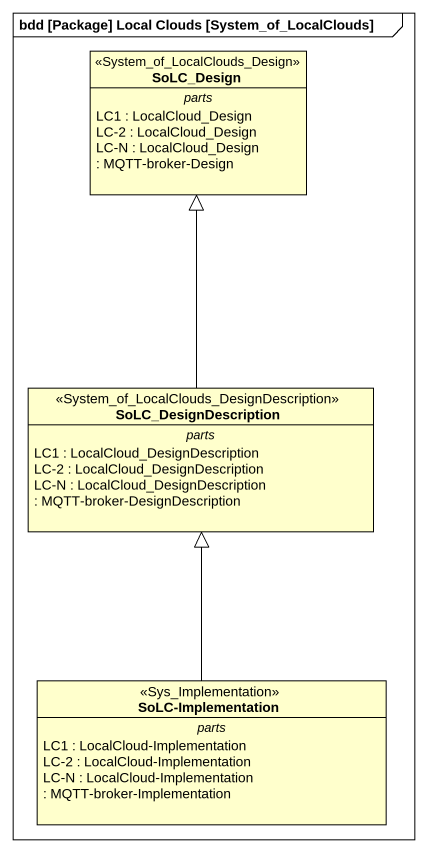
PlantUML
@startuml
mainframe bdd [Package] Local Clouds [System_of_LocalClouds]
hide circle
hide empty members
class SoLC_Design <<System_of_LocalClouds_Design>> {
  -- parts --
  LC1 : LocalCloud_Design
  LC-2 : LocalCloud_Design
  LC-N : LocalCloud_Design
  : MQTT-broker-Design
}
class SoLC_DesignDescription <<System_of_LocalClouds_DesignDescription>> {
  -- parts --
  LC1 : LocalCloud_DesignDescription
  LC-2 : LocalCloud_DesignDescription
  LC-N : LocalCloud_DesignDescription
  : MQTT-broker-DesignDescription
}
class "SoLC-Implementation" as SoLC_Implementation <<Sys_Implementation>> {
  -- parts --
  LC1 : LocalCloud-Implementation
  LC-2 : LocalCloud-Implementation
  LC-N : LocalCloud-Implementation
  : MQTT-broker-Implementation
}
SoLC_DesignDescription -up-|> SoLC_Design
SoLC_Implementation -up-|> SoLC_DesignDescription
@enduml
